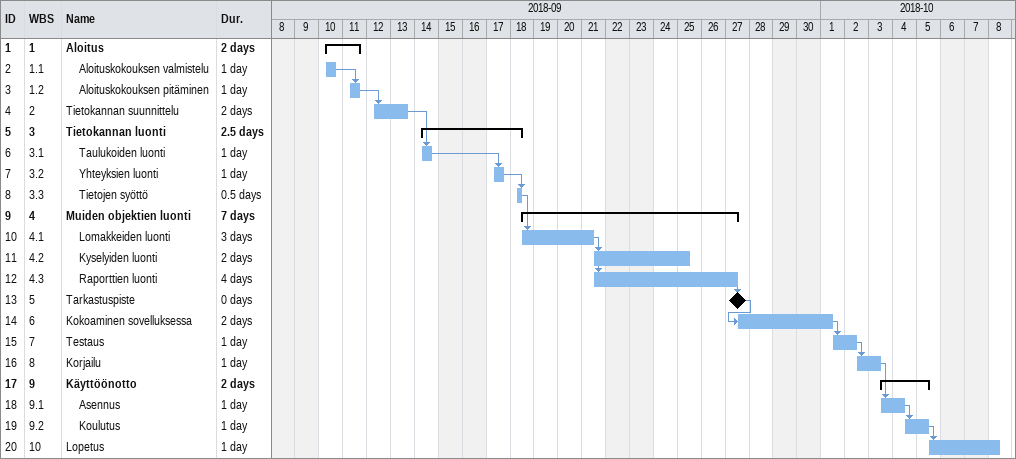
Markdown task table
| ID | WBS | Task | Duration | Start | Finish | Predecessors |
|---|---|---|---|---|---|---|
| 1 | 1 | **Aloitus** | 2d | 2018-09-10 | 2018-09-11 |  |
| 2 | 1.1 | Aloituskokouksen valmistelu | 1d | 2018-09-10 | 2018-09-10 |  |
| 3 | 1.2 | Aloituskokouksen pitäminen | 1d | 2018-09-11 | 2018-09-11 | 2 |
| 4 | 2 | Tietokannan suunnittelu | 2d | 2018-09-12 | 2018-09-13 | 3 |
| 5 | 3 | **Tietokannan luonti** | 2.5d | 2018-09-14 | 2018-09-18 |  |
| 6 | 3.1 | Taulukoiden luonti | 1d | 2018-09-14 | 2018-09-14 | 4 |
| 7 | 3.2 | Yhteyksien luonti | 1d | 2018-09-17 | 2018-09-17 | 6 |
| 8 | 3.3 | Tietojen syöttö | 0.5d | 2018-09-18 | 2018-09-18 | 7 |
| 9 | 4 | **Muiden objektien luonti** | 7d | 2018-09-18 | 2018-09-27 |  |
| 10 | 4.1 | Lomakkeiden luonti | 3d | 2018-09-18 | 2018-09-21 | 8 |
| 11 | 4.2 | Kyselyiden luonti | 2d | 2018-09-21 | 2018-09-25 | 10 |
| 12 | 4.3 | Raporttien luonti | 4d | 2018-09-21 | 2018-09-27 | 10 |
| 13 | 5 | Tarkastuspiste | 0d | 2018-09-27 | 2018-09-27 | 12 |
| 14 | 6 | Kokoaminen sovelluksessa | 2d | 2018-09-27 | 2018-10-01 | 13 |
| 15 | 7 | Testaus | 1d | 2018-10-01 | 2018-10-02 | 14 |
| 16 | 8 | Korjailu | 1d | 2018-10-02 | 2018-10-03 | 15 |
| 17 | 9 | **Käyttöönotto** | 2d | 2018-10-03 | 2018-10-05 |  |
| 18 | 9.1 | Asennus | 1d | 2018-10-03 | 2018-10-04 | 16 |
| 19 | 9.2 | Koulutus | 1d | 2018-10-04 | 2018-10-05 | 18 |
| 20 | 10 | Lopetus | 1d | 2018-10-05 | 2018-10-08 | 19 |
